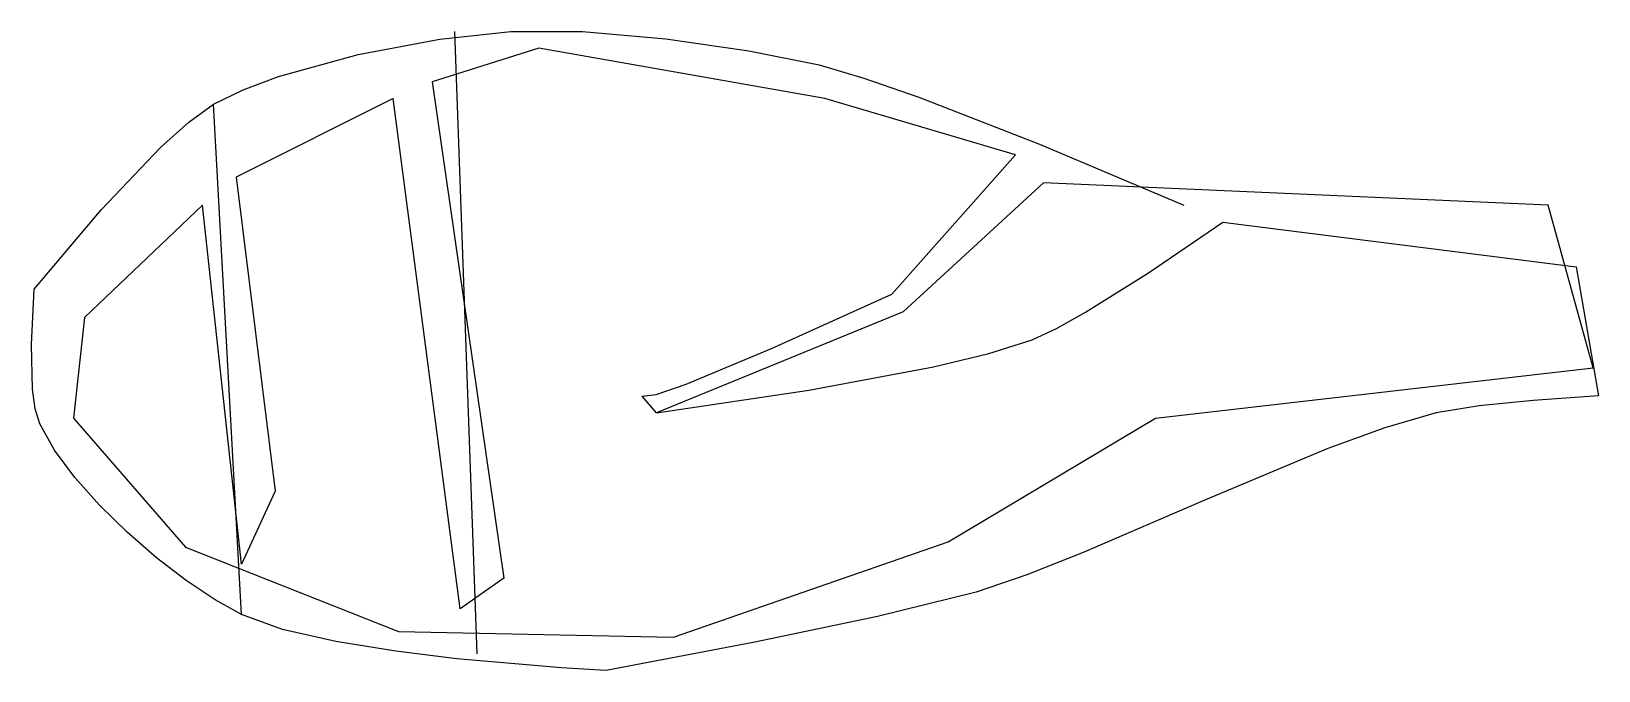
# Model space of a CAD drawing. Extents: x 2 to 108, y 1 to 44.
import ezdxf

# ---------------------------------------------------------------- set-up
doc = ezdxf.new("R2010")
doc.units = 0

msp = doc.modelspace()

# ---------------------------------------------------------------- linework, layer by layer
at = {"layer": 'conch1'}
for p, q in [((24.110613, 42.656525), (29.621264, 43.687325)), ((29.621264, 43.687325), (34.3958, 44.2232)), ((32.128, 2.26783), (30.6161, 44.22323)), ((34.3958, 44.2232), (39.229413, 44.208661)), ((39.229413, 44.208661), (44.844525, 43.719887)), ((44.844525, 43.719887), (50.43245, 42.915795)), ((18.73438, 41.180637), (24.110613, 42.656525)), ((50.43245, 42.915795), (55.1845, 41.9553)), ((55.1845, 41.9553), (58.198756, 41.074306)), ((14.3631, 39.3095), (16.368712, 40.29136)), ((16.368712, 40.29136), (18.73438, 41.180637)), ((58.198756, 41.074306), (61.901248, 39.780923)), ((12.689401, 38.111812), (14.3631, 39.3095)), ((16.253, 4.91373), (14.3631, 39.30953)), ((61.901248, 39.780923), (70.026938, 36.610237)), ((10.777567, 36.388225), (12.689401, 38.111812)), ((6.808213, 32.2086), (10.777567, 36.388225)), ((70.026938, 36.610237), (79.7531, 32.5059)), ((2.2678, 26.8363), (6.808213, 32.2086)), ((77.380225, 27.952925), (82.3991, 31.372)), ((82.3991, 31.372), (106.2111, 28.3482)), ((73.138522, 25.293119), (77.380225, 27.952925)), ((106.2111, 28.3482), (107.7231, 19.6547)), ((2.080113, 23.126675), (2.2678, 26.8363)), ((71.177239, 24.196409), (73.138522, 25.293119)), ((66.620153, 22.504615), (69.5481, 23.4345)), ((69.5481, 23.4345), (71.177239, 24.196409)), ((2.162964, 20.111612), (2.080113, 23.126675)), ((62.887752, 21.610613), (66.620153, 22.504615)), ((54.482687, 20.038875), (62.887752, 21.610613)), ((2.341156, 18.787093), (2.162964, 20.111612)), ((44.2232, 18.5208), (54.482687, 20.038875)), ((103.3136, 19.3471), (99.679631, 18.989741)), ((107.7231, 19.6547), (103.3136, 19.3471)), ((2.6458, 17.7648), (2.341156, 18.787093)), ((96.7621, 18.5208), (93.303215, 17.505845)), ((99.679631, 18.989741), (96.7621, 18.5208)), ((3.641092, 15.998698), (2.6458, 17.7648)), ((93.303215, 17.505845), (89.476767, 16.107462)), ((5.014953, 14.149275), (3.641092, 15.998698)), ((89.476767, 16.107462), (81.218938, 12.6433)), ((6.6789, 12.281009), (5.014953, 14.149275)), ((8.54445, 10.458375), (6.6789, 12.281009)), ((81.218938, 12.6433), (72.984114, 9.094087)), ((10.523118, 8.745851), (8.54445, 10.458375)), ((12.526422, 7.207912), (10.523118, 8.745851)), ((72.984114, 9.094087), (69.186424, 7.589392)), ((69.186424, 7.589392), (65.7678, 6.4256)), ((14.465877, 5.909037), (12.526422, 7.207912)), ((65.7678, 6.4256), (59.121283, 4.776875)), ((16.253, 4.9137), (14.465877, 5.909037)), ((19.01841, 3.915339), (16.253, 4.9137)), ((59.121283, 4.776875), (50.851363, 3.049175)), ((22.604078, 3.094775), (19.01841, 3.915339)), ((26.643539, 2.438236), (22.604078, 3.094775)), ((30.770325, 1.93195), (26.643539, 2.438236)), ((50.851363, 3.049175), (40.8214, 1.1339)), ((37.820009, 1.31505), (30.770325, 1.93195)), ((40.8214, 1.1339), (37.820009, 1.31505))]:
    msp.add_line(p, q, dxfattribs=at)
at = {"layer": 'conch2'}
for p, q in [((36.2857, 43.0893), (29.1042, 40.8214)), ((55.5625, 39.6875), (36.2857, 43.0893)), ((29.1042, 40.8214), (33.9234, 7.37054)), ((26.4583, 39.6875), (15.875, 34.3958)), ((30.9941, 5.29167), (26.4583, 39.6875)), ((68.4137, 35.9077), (55.5625, 39.6875)), ((60.081013, 26.49827), (68.4137, 35.9077)), ((15.875, 34.3958), (18.5208, 13.2292)), ((70.30349, 34.01784), (60.85408, 25.32439)), ((104.32139, 32.50594), (70.30349, 34.01784)), ((13.6071, 32.506), (5.66965, 24.9464)), ((16.253, 8.31548), (13.6071, 32.506)), ((107.3452, 21.54464), (104.32139, 32.50594)), ((51.964041, 22.839536), (60.081013, 26.49827)), ((5.66965, 24.9464), (4.9137, 18.1429)), ((60.85408, 25.32439), (44.22308, 18.52082)), ((46.214492, 20.451005), (51.964041, 22.839536)), ((77.8631, 18.14286), (107.3452, 21.54464)), ((44.199312, 19.754208), (46.214492, 20.451005)), ((43.245713, 19.63182), (44.199312, 19.754208)), ((44.22308, 18.52082), (43.245713, 19.63182)), ((4.9137, 18.1429), (12.4732, 9.44941)), ((63.878, 9.82738), (77.8631, 18.14286)), ((18.5208, 13.2292), (16.253, 8.31548)), ((45.3571, 3.40179), (63.878, 9.82738)), ((12.4732, 9.44941), (26.8363, 3.77976)), ((33.9234, 7.37054), (30.9941, 5.29167)), ((26.8363, 3.77976), (45.3571, 3.40179))]:
    msp.add_line(p, q, dxfattribs=at)

doc.saveas('drawing.dxf')
